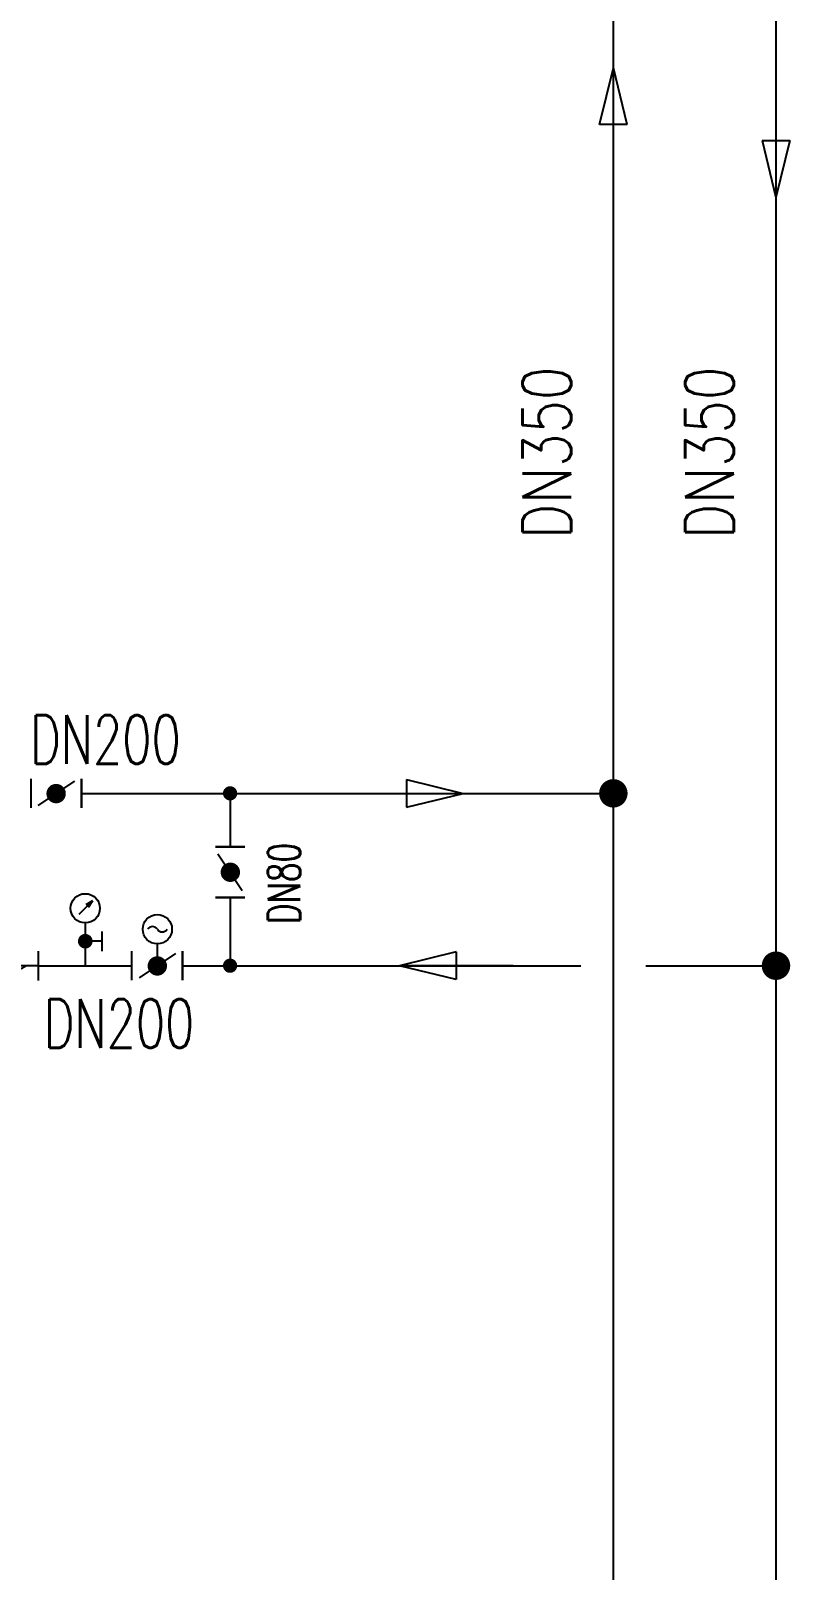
# Model space of a CAD drawing. Extents: x -345393 to -54719, y 203828 to 476815.
# Drawn here: x -290825 to -286154, y 288661 to 298129 of the extents above; entities that cross this region are included whole.
import ezdxf

# ---------------------------------------------------------------- set-up
doc = ezdxf.new("R2010")
doc.units = 0
doc.header["$LTSCALE"] = 1000
doc.header["$MEASUREMENT"] = 0
doc.linetypes.add('CONTINOUS', pattern=[0])
doc.layers.get('0').update_dxf_attribs({"color": 252, "linetype": 'CONTINUOUS'})
for name, color, linetype in [('暖通-水-水阀', 3, 'CONTINUOUS'), ('暖通-水-管道-供水', 1, 'CONTINUOUS'), ('暖通-风-说明', 3, 'CONTINUOUS')]:
    doc.layers.add(name, color=color, linetype=linetype)
doc.styles.add('HZ-ZG', font='romans.shx', dxfattribs={"width": 0.8, "bigfont": 'hzf.shx'})

# ---------------------------------------------------------------- blocks, each defined once
blk = doc.blocks.new('箭头')
at = {"color": 3, "linetype": 'CONTINOUS'}
for p, q in [((-317.3, 0), (380.8, 0)), ((31.7, 84.4), (380.8, 0)), ((31.7, 84.4), (31.7, -84.4)), ((31.7, -84.4), (380.8, 0))]:
    blk.add_line(p, q, dxfattribs=at)
blk = doc.blocks.new('压力表150')
for p, q in [((-4.7, 291), (36.8, 332.5)), ((36.8, 332.5), (2.1, 311.2, -2160)), ((36.8, 332.5), (15.5, 297.8, -2160)), ((-31.6, 264.1), (-4.7, 291)), ((0, 219.1), (0, 116.9)), ((86.5, 75.3), (86.5, 175.5)), ((86.5, 125.4), (-18, 125.4)), ((0, 112.2), (0, 0))]:
    blk.add_line(p, q)
at = {"const_width": 37.5}
blk.add_lwpolyline([(-18.7, 125.4, 1), (18.8, 125.4, 1)], format="xyb", close=True, dxfattribs=at)
blk.add_circle((0, 294.1), 75)
for start, end in [(90, 270), (270, 90)]:
    blk.add_arc((0, 125.4), 18.8, start, end)
blk = doc.blocks.new('蝶阀150-2')
for p, q in [((-129.9, 74.9), (-129.9, -75.1)), ((93.5, 62.8), (-93.5, -62.8)), ((129.8, 74.9), (129.8, -75.1))]:
    blk.add_line(p, q)
at = {"const_width": 49.7}
blk.add_lwpolyline([(-24.9, -1.5, 1), (24.8, -1.5, 1)], format="xyb", close=True, dxfattribs=at)
blk = doc.blocks.new('电动调节蝶阀150')
for p, q in [((0.1, 1.5), (0.1, 113)), ((-129.9, -73.6), (-129.9, 76.3)), ((93.6, 64.3), (-93.5, -61.3)), ((129.9, -73.6), (129.9, 76.3))]:
    blk.add_line(p, q)
at = {"const_width": 49.7}
blk.add_lwpolyline([(-24.8, 0, 1), (24.8, 0, 1)], format="xyb", close=True, dxfattribs=at)
blk.add_circle((0.1, 188.1), 75)
for centre, start, end in [((-24.8, 172.3), 32.28681, 147.71319), ((25, 203.8), 212.28681, 327.71319)]:
    blk.add_arc(centre, 29.5, start, end)
blk = doc.blocks.new('Y型除污器150')
for p, q in [((0, -75), (0, 75)), ((0, 0), (399.8, 0)), ((62.2, 0), (314.7, -146)), ((399.8, -78.6), (399.8, 77.4)), ((284.8, -192.6), (343.9, -100.4))]:
    blk.add_line(p, q)

msp = doc.modelspace()

# ---------------------------------------------------------------- linework, layer by layer
at = {"layer": '暖通-水-水阀'}
for p, q in [((-290512.97332, 293349.1963), (-290512.97332, 293529.13373)), ((-289508.88754, 293109.60478), (-289688.82497, 293109.60478)), ((-289508.88754, 292797.944), (-289688.82497, 292797.944)), ((-290202.1837, 292289.05837), (-290202.1837, 292468.9958)), ((-289890.52292, 292289.05837), (-289890.52292, 292468.9958))]:
    msp.add_line(p, q, dxfattribs=at)
at = {"layer": '暖通-水-管道-供水'}
for p, q in [((-287241.58652, 283033.65447), (-287241.58652, 312491.85105)), ((-286241.25319, 309491.85105), (-286241.25319, 281973.51654)), ((-289598.85625, 293439.16501), (-289598.85625, 293109.60478)), ((-289598.85625, 292797.944), (-289598.85625, 292379.02708))]:
    msp.add_line(p, q, dxfattribs=at)
at = {"layer": '暖通-水-管道-供水', "linetype": 'Continuous'}
for p, q in [((-290512.97332, 293439.16501), (-287285.33652, 293439.16501)), ((-290776.85979, 292379.02708), (-290202.1837, 292379.02708)), ((-289890.52292, 292379.02708), (-287441.58652, 292379.02708)), ((-287041.58652, 292379.02708), (-286285.00319, 292379.02708))]:
    msp.add_line(p, q, dxfattribs=at)
at = {"layer": '暖通-水-管道-供水'}
for points, const_width in [([(-287285.33652, 293439.16501, 1), (-287197.83652, 293439.16501, 1)], 87.5), ([(-289620.73125, 293439.16501, 1), (-289576.98125, 293439.16501, 1)], 43.75), ([(-289620.73125, 292379.02708, 1), (-289576.98125, 292379.02708, 1)], 43.75), ([(-286285.00319, 292379.02708, 1), (-286197.50319, 292379.02708, 1)], 87.5)]:
    msp.add_lwpolyline(points, format="xyb", close=True, dxfattribs=dict(at, const_width=const_width))

# ---------------------------------------------------------------- block references
at = {"layer": '暖通-水-水阀', "xscale": -1}
for p, rotation in [((-287241.58652, 297520.74524), 270), ((-286241.25319, 297485.28894), 90)]:
    msp.add_blockref('箭头', p, dxfattribs=dict(at, rotation=rotation))
at = {"layer": '暖通-水-水阀', "yscale": 1.199999999953434, "zscale": 1.2}
for name, p, xscale in [('蝶阀150-2', (-290668.71648, 293439.29469), 1.199999999953434), ('压力表150', (-290489.52174, 292379.02708), 1.199999999953434), ('电动调节蝶阀150', (-290046.35331, 292377.38411), 1.199999999953434), ('Y型除污器150', (-290776.85979, 292379.02708), -1.199999999953434)]:
    msp.add_blockref(name, p, dxfattribs=dict(at, xscale=xscale))
at = {"layer": '暖通-水-水阀'}
msp.add_blockref('箭头', (-288545.07039, 293439.16501), dxfattribs=at)
at = {"layer": '暖通-水-水阀', "xscale": 1.199999999953434, "yscale": 1.199999999953434, "zscale": 1.2, "rotation": 90}
msp.add_blockref('蝶阀150-2', (-289598.98593, 292953.86162), dxfattribs=at)
at = {"layer": '暖通-水-水阀', "xscale": -1}
msp.add_blockref('箭头', (-288175.74605, 292379.02708), dxfattribs=at)

# ---------------------------------------------------------------- texts
at = {"layer": '暖通-风-说明', "color": 3, "style": 'HZ-ZG'}
for s, height, width, p in [('DN350', 300, 0.8, (-287500.22427, 295004.23524)), ('DN350', 300, 0.8, (-286499.89094, 295004.23524)), ('DN80', 200, 0.7, (-289166.86056, 292635.7927))]:
    msp.add_text(s, height=height, rotation=90, dxfattribs=dict(at, width=width)).set_placement(p)
at = {"layer": '暖通-风-说明', "color": 3, "style": 'HZ-ZG', "width": 0.7}
for p in [(-290829.21328, 293619.88777), (-290745.41262, 291874.06549)]:
    msp.add_text('DN200', height=300, dxfattribs=at).set_placement(p)

doc.saveas('drawing.dxf')
